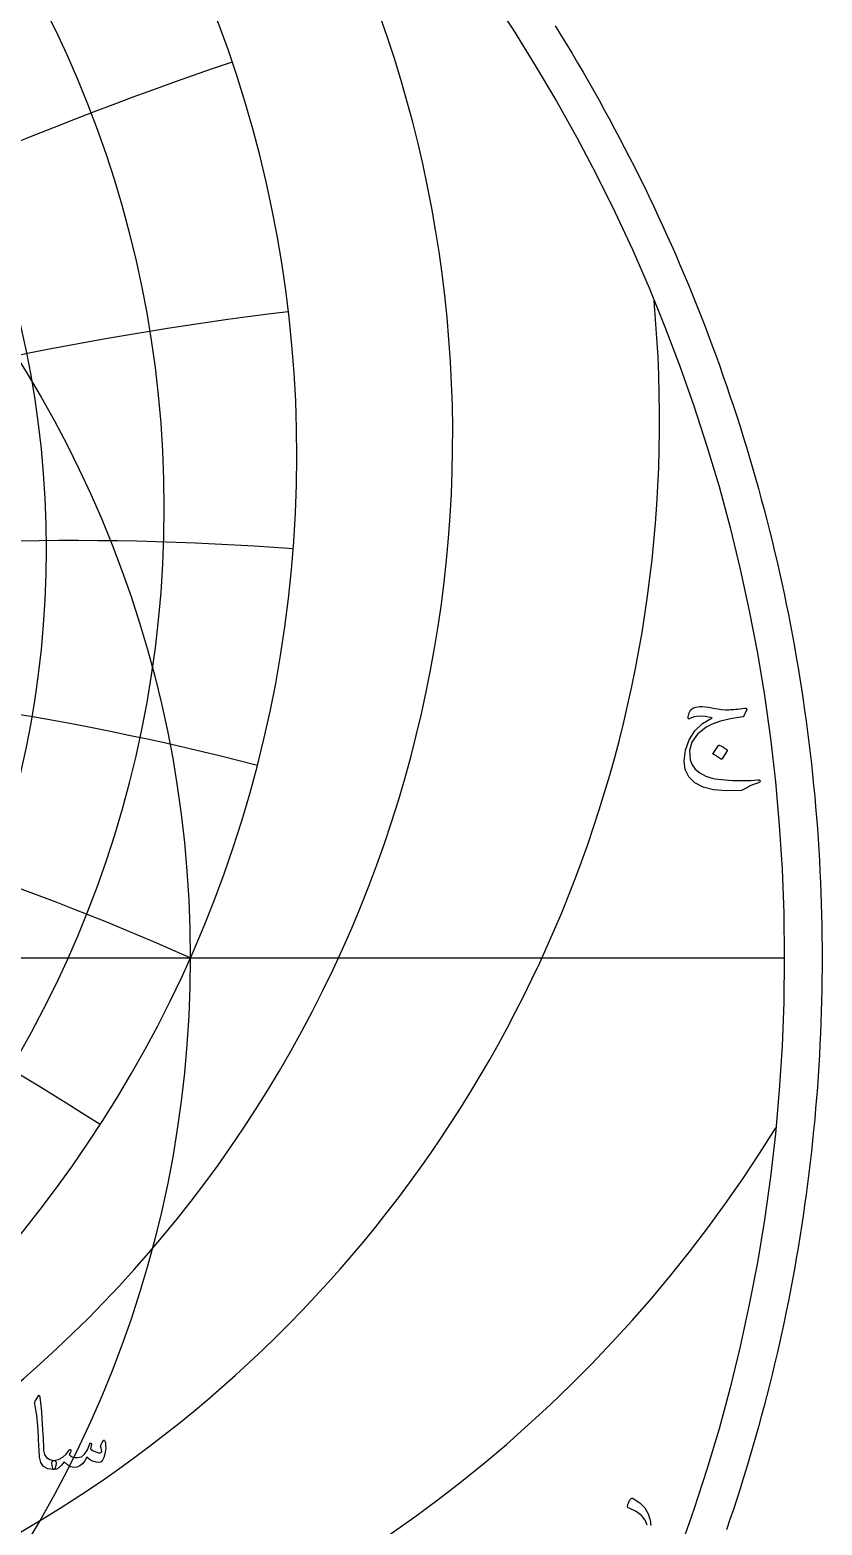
# Model space of a CAD drawing. Header units: millimetres. Extents: x -68 to 68, y -68 to 70.
# Drawn here: x 37.6 to 68.5, y -22.1 to 36.1 of the extents above; entities that cross this region are included whole.
import ezdxf

# ---------------------------------------------------------------- set-up
doc = ezdxf.new("R2010")
doc.units = ezdxf.units.MM
for name, color, linetype in [('CUT_OUTER', 1, 'Continuous'), ('ENGRAVE', 7, 'Continuous'), ('ENGRAVE_FINE', 8, 'Continuous'), ('TEXT', 5, 'Continuous')]:
    doc.layers.add(name, color=color, linetype=linetype)

msp = doc.modelspace()

# ---------------------------------------------------------------- linework, layer by layer
at = {"layer": 'CUT_OUTER'}
msp.add_lwpolyline([(58.075, 36.2783), (58.2965, 35.9213), (58.5159, 35.5629), (58.733, 35.2032), (58.9479, 34.8421), (59.1605, 34.4798), (59.371, 34.1161), (59.5792, 33.7512), (59.7852, 33.385), (59.9889, 33.0175), (60.1904, 32.6488), (60.3896, 32.2789), (60.5865, 31.9077), (60.7811, 31.5354), (60.9735, 31.1618), (61.1635, 30.7871), (61.3513, 30.4113), (61.5367, 30.0342), (61.7199, 29.6561), (61.9007, 29.2768), (62.0791, 28.8965), (62.2553, 28.515), (62.4291, 28.1325), (62.6005, 27.7489), (62.7696, 27.3643), (62.9363, 26.9786), (63.1007, 26.5919), (63.2627, 26.2042), (63.4222, 25.8156), (63.5795, 25.4259), (63.7343, 25.0354), (63.8867, 24.6438), (64.0367, 24.2513), (64.1843, 23.858), (64.3295, 23.4637), (64.4722, 23.0685), (64.6126, 22.6725), (64.7505, 22.2756), (64.8859, 21.8779), (65.0189, 21.4794), (65.1495, 21.08), (65.2776, 20.6799), (65.4033, 20.2789), (65.5265, 19.8772), (65.6472, 19.4748), (65.7655, 19.0716), (65.8813, 18.6677), (65.9946, 18.2632), (66.1054, 17.8579), (66.2137, 17.4519), (66.3196, 17.0453), (66.4229, 16.6381), (66.5237, 16.2302), (66.6221, 15.8217), (66.7179, 15.4126), (66.8112, 15.003), (66.902, 14.5927), (66.9903, 14.182), (67.076, 13.7706), (67.1593, 13.3588), (67.24, 12.9465), (67.3181, 12.5337), (67.3938, 12.1204), (67.4669, 11.7066), (67.5374, 11.2924), (67.6055, 10.8778), (67.6709, 10.4628), (67.7339, 10.0474), (67.7942, 9.6316), (67.8521, 9.2154), (67.9073, 8.7989), (67.96, 8.3821), (68.0102, 7.9649), (68.0578, 7.5475), (68.1028, 7.1297), (68.1453, 6.7117), (68.1852, 6.2935), (68.2225, 5.875), (68.2573, 5.4563), (68.2895, 5.0373), (68.3191, 4.6182), (68.3461, 4.1989), (68.3706, 3.7795), (68.3925, 3.3599), (68.4118, 2.9402), (68.4286, 2.5204), (68.4428, 2.1005), (68.4544, 1.6805), (68.4634, 1.2604), (68.4698, 0.8403), (68.4737, 0.4202), (68.475, 0), (68.4737, -0.4202), (68.4698, -0.8403), (68.4634, -1.2604), (68.4544, -1.6805), (68.4428, -2.1005), (68.4286, -2.5204), (68.4118, -2.9402), (68.3925, -3.3599), (68.3706, -3.7795), (68.3461, -4.1989), (68.3191, -4.6182), (68.2895, -5.0373), (68.2573, -5.4563), (68.2225, -5.875), (68.1852, -6.2935), (68.1453, -6.7117), (68.1028, -7.1297), (68.0578, -7.5475), (68.0102, -7.9649), (67.96, -8.3821), (67.9073, -8.7989), (67.8521, -9.2154), (67.7942, -9.6316), (67.7339, -10.0474), (67.6709, -10.4628), (67.6055, -10.8778), (67.5374, -11.2924), (67.4669, -11.7066), (67.3938, -12.1204), (67.3181, -12.5337), (67.24, -12.9465), (67.1593, -13.3588), (67.076, -13.7706), (66.9903, -14.182), (66.902, -14.5927), (66.8112, -15.003), (66.7179, -15.4126), (66.6221, -15.8217), (66.5237, -16.2302), (66.4229, -16.6381), (66.3196, -17.0453), (66.2137, -17.4519), (66.1054, -17.8579), (65.9946, -18.2632), (65.8813, -18.6677), (65.7655, -19.0716), (65.6472, -19.4748), (65.5265, -19.8772), (65.4033, -20.2789), (65.2776, -20.6799), (65.1495, -21.08), (65.0189, -21.4794), (64.8859, -21.8779), (64.7505, -22.2756)], dxfattribs=at)
at = {"layer": 'ENGRAVE'}
msp.add_lwpolyline([(0, 0), (67, 0)], dxfattribs=at)
for radius in [67, 43.8575]:
    msp.add_circle((0, 0), radius, dxfattribs=at)
for centre, radius, start, end in [((0, 19.5266), 48.008, 270, 74.078377), ((0, 17.5218), 42.8429, 270, 90), ((0, 15.9065), 38.253, 270, 90), ((5.4433, 20.3146), 48.6394, 269.138469, 40.245154), ((12.0756, 20.9155), 50.0675, 260.45783, 5.343178), ((0, -98.5055), 107.8277, 66, 90), ((0, -98.5055), 107.8277, 66, 90), ((21.3597, 21.3597), 53.2536, 249.644118, 328.308129)]:
    msp.add_arc(centre, radius, start, end, dxfattribs=at)
at = {"layer": 'ENGRAVE_FINE'}
for centre, radius, start, end in [((128.5041, -98.5055), 167.7502, 121.46179, 140), ((128.5041, -98.5055), 167.7502, 121.46179, 140), ((90.4782, -98.5055), 140.7591, 108.639463, 130), ((90.4782, -98.5055), 140.7591, 108.639463, 130), ((62.2544, -98.5055), 124.5087, 96.723156, 120), ((62.2544, -98.5055), 124.5087, 96.723156, 120), ((39.2461, -98.5055), 114.7479, 85.688772, 110), ((39.2461, -98.5055), 114.7479, 85.688772, 110), ((19.0129, -98.5055), 109.4912, 75.475, 100), ((19.0129, -98.5055), 109.4912, 75.475, 100), ((-19.0129, -98.5055), 109.4912, 57.173494, 80), ((-19.0129, -98.5055), 109.4912, 57.173494, 80)]:
    msp.add_arc(centre, radius, start, end, dxfattribs=at)
at = {"layer": 'TEXT'}
for points in [[(65.5324, 9.6426), (65.4302, 9.4127), (65.4209, 9.3975), (65.41, 9.386), (65.3974, 9.3783), (65.3833, 9.3743), (64.911, 9.2998), (64.5158, 9.2083), (64.1977, 9.0997), (63.9569, 8.9741), (63.6192, 8.6986), (63.4023, 8.396), (63.3062, 8.0663), (63.331, 7.7094), (63.406, 7.5162), (63.5332, 7.3454), (63.7126, 7.1969), (63.9441, 7.0707), (64.1067, 7.0143), (64.3092, 6.9685), (64.5517, 6.9334), (64.8341, 6.9089), (64.9841, 6.9017), (65.1321, 6.8972), (65.278, 6.8953), (65.4217, 6.8961), (65.5627, 6.8993), (65.7006, 6.9047), (65.8352, 6.9121), (65.9667, 6.9217), (65.9976, 6.9238), (66.0221, 6.9217), (66.0401, 6.9153), (66.0519, 6.9047), (66.0582, 6.8916), (66.0604, 6.878), (66.0582, 6.8639), (66.0519, 6.8493), (66.0472, 6.8415), (66.0417, 6.8349), (66.0355, 6.8297), (66.0284, 6.8259), (66.0209, 6.8226), (66.013, 6.819), (66.0049, 6.8151), (65.9965, 6.811), (65.8738, 6.7719), (65.7655, 6.7311), (65.6716, 6.6888), (65.592, 6.6449), (65.541, 6.6132), (65.4946, 6.5864), (65.4527, 6.5643), (65.4153, 6.547), (65.3829, 6.5337), (65.3562, 6.5236), (65.335, 6.5166), (65.3195, 6.5129), (64.7372, 6.4914), (64.2422, 6.5331), (63.8345, 6.6383), (63.5141, 6.8067), (63.2825, 7.0377), (63.1457, 7.3262), (63.1037, 7.6722), (63.1564, 8.0756), (63.2958, 8.482), (63.5141, 8.8282), (63.8111, 9.1143), (64.1868, 9.3403), (63.9207, 9.3911), (63.6886, 9.4031), (63.4906, 9.3762), (63.3267, 9.3105), (63.3123, 9.3051), (63.299, 9.3019), (63.2868, 9.3009), (63.2756, 9.3019), (63.2663, 9.3054), (63.2596, 9.3115), (63.2556, 9.3203), (63.2543, 9.3318), (63.2602, 9.3847), (63.2692, 9.4371), (63.2815, 9.489), (63.2969, 9.5404), (63.3512, 9.6402), (63.4374, 9.7139), (63.5556, 9.7616), (63.7057, 9.7831), (63.8007, 9.7823), (63.9196, 9.7714), (64.0625, 9.7504), (64.2294, 9.7192), (64.4016, 9.6881), (64.5605, 9.6671), (64.706, 9.6562), (64.8383, 9.6554), (64.9019, 9.6582), (64.9692, 9.6623), (65.0403, 9.6677), (65.1151, 9.6745), (65.1936, 9.6829), (65.2758, 9.6932), (65.3618, 9.7053), (65.4515, 9.7192), (65.5028, 9.7208), (65.5334, 9.7086), (65.5433, 9.6825), (65.5324, 9.6426)], [(64.4338, 8.263), (64.4391, 8.2683), (64.4466, 8.2715), (64.4561, 8.2726), (64.4679, 8.2715), (64.5506, 8.238), (64.6286, 8.197), (64.7018, 8.1485), (64.7702, 8.0927), (64.7768, 8.0841), (64.7798, 8.0756), (64.779, 8.0671), (64.7744, 8.0586), (64.5743, 7.735), (64.5669, 7.7273), (64.5573, 7.7254), (64.5456, 7.7294), (64.5317, 7.7392), (64.5198, 7.7478), (64.5009, 7.7605), (64.475, 7.7776), (64.4423, 7.7989), (64.4021, 7.8244), (64.354, 7.8542), (64.2978, 7.8883), (64.2337, 7.9266), (64.2251, 7.933), (64.2209, 7.9394), (64.2209, 7.9458), (64.2251, 7.9521)], [(37.938, -17.0572), (37.9458, -17.0452), (37.953, -17.0372), (37.9597, -17.0332), (37.966, -17.0332), (37.9754, -17.0385), (37.9839, -17.0542), (37.9914, -17.0804), (37.9979, -17.1171), (38.0308, -17.4152), (38.0578, -17.6909), (38.0787, -17.9442), (38.0937, -18.1749), (38.1033, -18.3723), (38.1122, -18.5492), (38.1203, -18.7056), (38.1276, -18.8416), (38.134, -18.9571), (38.1391, -19.0522), (38.143, -19.1268), (38.1456, -19.1809), (38.181, -19.3431), (38.2594, -19.4623), (38.3806, -19.5387), (38.5448, -19.5721), (38.5905, -19.5841), (38.6196, -19.612), (38.6324, -19.6559), (38.6286, -19.7158), (38.6099, -19.8101), (38.5897, -19.8775), (38.568, -19.9179), (38.5448, -19.9314), (38.3138, -19.901), (38.1436, -19.8096), (38.0343, -19.6574), (37.9859, -19.4444), (37.9783, -19.3425), (37.9715, -19.2403), (37.9653, -19.1379), (37.96, -19.0352), (37.9551, -18.9323), (37.9505, -18.8291), (37.9461, -18.7257), (37.942, -18.622), (37.9345, -18.4243), (37.9241, -18.2463), (37.9106, -18.088), (37.8941, -17.9494), (37.8747, -17.8163), (37.8522, -17.6745), (37.8267, -17.5239), (37.7983, -17.3646), (37.7946, -17.3359), (37.7953, -17.3097), (37.8006, -17.286), (37.8103, -17.2648)], [(40.4809, -18.7937), (40.4896, -18.7877), (40.4998, -18.7897), (40.5116, -18.7997), (40.5248, -18.8176), (40.539, -18.8481), (40.5497, -18.8915), (40.557, -18.9479), (40.5607, -19.0172), (40.562, -19.0961), (40.5577, -19.1729), (40.548, -19.2478), (40.5328, -19.3206), (40.4884, -19.4623), (40.439, -19.5641), (40.3846, -19.626), (40.3252, -19.648), (40.1847, -19.6397), (40.0547, -19.6031), (39.9352, -19.5379), (39.8262, -19.4444), (39.7514, -19.5918), (39.6625, -19.7068), (39.5597, -19.7894), (39.443, -19.8396), (39.3205, -19.8506), (39.1965, -19.8196), (39.071, -19.7468), (38.944, -19.632), (38.8412, -19.763), (38.7404, -19.8565), (38.6416, -19.9127), (38.5448, -19.9314), (38.5253, -19.9204), (38.5069, -19.8875), (38.4894, -19.8326), (38.4729, -19.7557), (38.467, -19.6799), (38.4769, -19.624), (38.5029, -19.5881), (38.5448, -19.5721), (38.7289, -19.5305), (38.8901, -19.4494), (39.0283, -19.3289), (39.1436, -19.1689), (39.1498, -19.1602), (39.1566, -19.154), (39.1638, -19.1502), (39.1715, -19.149), (39.181, -19.15), (39.1895, -19.153), (39.197, -19.158), (39.2035, -19.1649), (39.2072, -19.1864), (39.1985, -19.2228), (39.1773, -19.2742), (39.1436, -19.3406), (39.1877, -19.3917), (39.2564, -19.4294), (39.3494, -19.4536), (39.4669, -19.4643), (39.6134, -19.4336), (39.7414, -19.3336), (39.8509, -19.1642), (39.942, -18.9254), (39.9465, -18.9132), (39.952, -18.9045), (39.9584, -18.8992), (39.9659, -18.8975), (39.9772, -18.8985), (39.9869, -18.9015), (39.9951, -18.9065), (40.0019, -18.9134), (40.0068, -18.9234), (40.0098, -18.9334), (40.0108, -18.9434), (40.0098, -18.9534), (39.9699, -19.121), (40.0166, -19.1624), (40.0727, -19.1989), (40.1383, -19.2303), (40.2134, -19.2568), (40.2865, -19.274), (40.3422, -19.2777), (40.3803, -19.268), (40.401, -19.2448), (40.4078, -19.2094), (40.404, -19.159), (40.3898, -19.0936), (40.3651, -19.0132), (40.3694, -18.9905), (40.3901, -18.9464), (40.4272, -18.8808), (40.4809, -18.7937)]]:
    msp.add_lwpolyline(points, close=True, dxfattribs=at)
msp.add_lwpolyline([(61.6528, -22.0986), (61.5807, -21.8974), (61.441, -21.7196), (61.2337, -21.5652), (60.9588, -21.4343), (60.9229, -21.4154), (60.9002, -21.3928), (60.8909, -21.3664), (60.8949, -21.3364), (60.8949, -21.3364), (60.9118, -21.2857), (60.9284, -21.24), (60.9448, -21.1995), (60.9609, -21.1639), (60.9765, -21.1332), (60.9912, -21.107), (61.0052, -21.0853), (61.0184, -21.0681), (61.0389, -21.0516), (61.062, -21.0447), (61.0879, -21.0474), (61.1163, -21.0596), (61.3684, -21.2286), (61.5624, -21.4247), (61.6984, -21.648), (61.7763, -21.8984), (61.7872, -21.97), (61.7944, -22.04), (61.7979, -22.1084)], dxfattribs=at)

doc.saveas('drawing.dxf')
